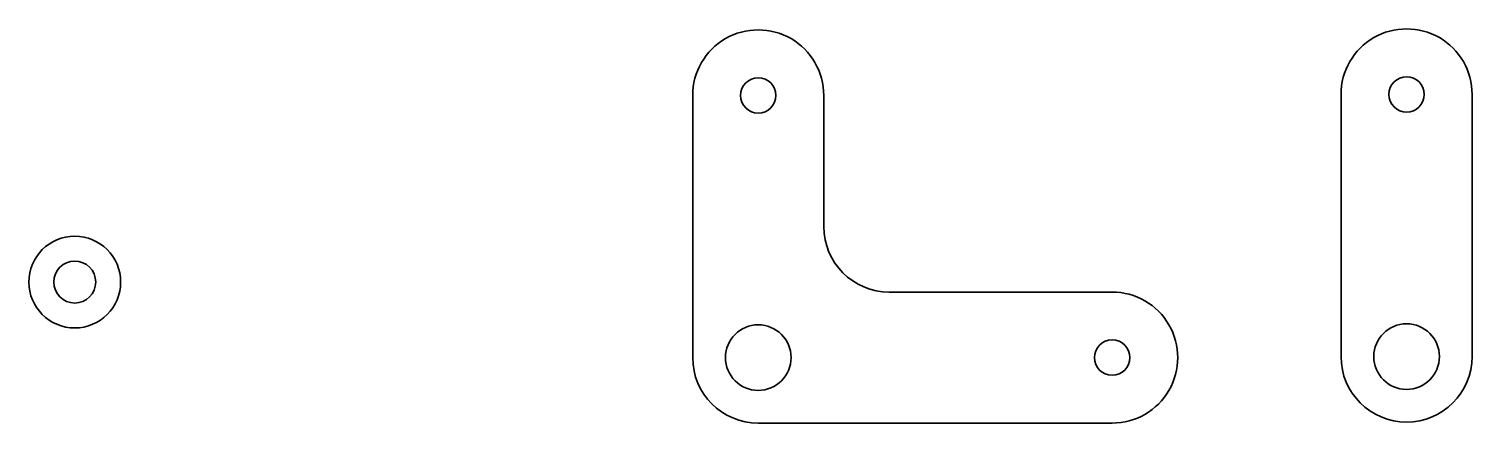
# Model space of a CAD drawing. Extents: x 54 to 164, y 151 to 181.
import ezdxf

# ---------------------------------------------------------------- set-up
doc = ezdxf.new("R2010")
doc.units = 0

msp = doc.modelspace()

# ---------------------------------------------------------------- linework, layer by layer
at = {"color": 7, "lineweight": 35}
for p, q in [((104.304199, 156.313095), (104.304199, 176.313095)), ((153.762466, 156.389816), (153.762466, 176.389816)), ((163.762466, 176.389816), (163.762466, 156.389816)), ((136.304199, 151.313095), (109.304199, 151.313095))]:
    msp.add_line(p, q, dxfattribs=at)
at = {"color": 7, "lineweight": 35, "ltscale": 0.25}
msp.add_line((114.304199, 176.313095), (114.304199, 166.313095), dxfattribs=at)
at = {"color": 7, "lineweight": 35, "ltscale": 0.425}
msp.add_line((119.304199, 161.313095), (136.304199, 161.313095), dxfattribs=at)
at = {"color": 7, "lineweight": 35}
for centre, radius in [((109.304199, 176.313095), 1.35), ((158.762466, 176.389816), 1.35), ((57.166145, 162.075211), 3.5), ((57.166145, 162.075211), 1.6), ((109.304199, 156.313095), 2.5), ((158.762466, 156.389816), 2.5), ((136.304199, 156.313095), 1.35)]:
    msp.add_circle(centre, radius, dxfattribs=at)
for centre, start, end in [((109.304199, 176.313095), 0, 180.000005), ((158.762466, 176.389816), 0, 180.000005), ((119.304199, 166.313095), 180.000005, 269.999997), ((136.304199, 156.313095), 269.999997, 90.000003), ((158.762466, 156.389816), 180.000005, 360), ((109.304199, 156.313095), 180.000005, 269.999997)]:
    msp.add_arc(centre, 5, start, end, dxfattribs=at)

doc.saveas('drawing.dxf')
